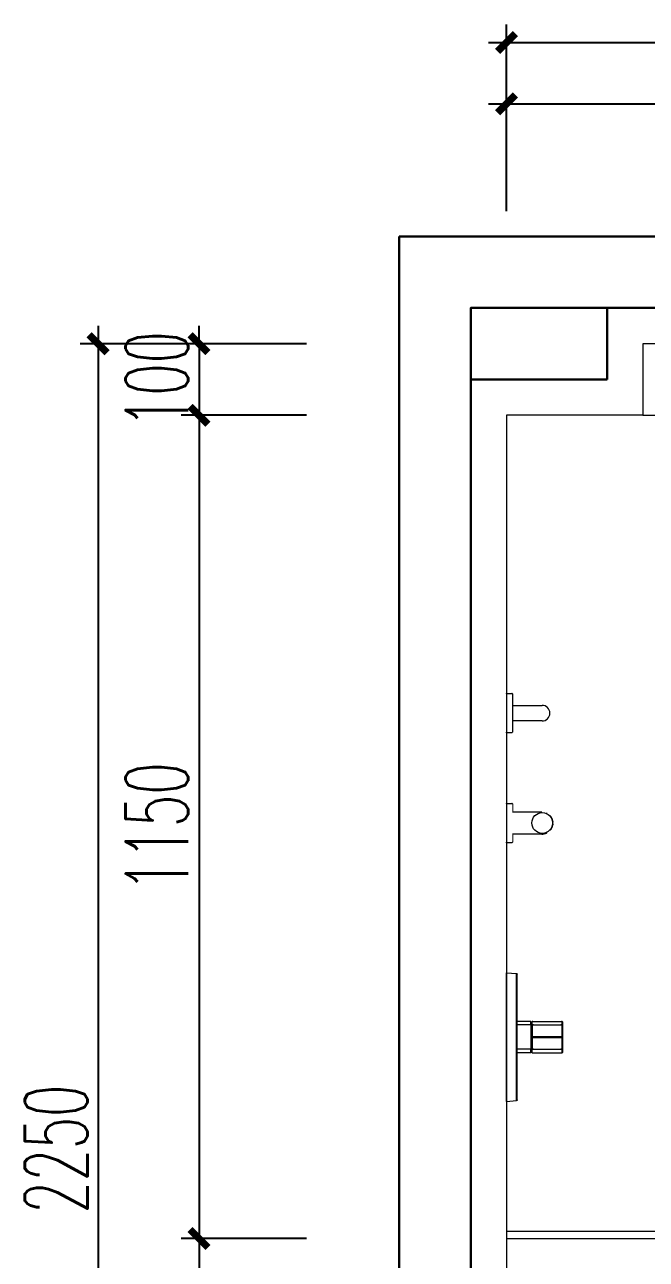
# Model space of a CAD drawing. Header units: inches. Extents: x 24920 to 61775, y 10942 to 38819.
# Drawn here: x 48072 to 48940, y 13365 to 15090 of the extents above; entities that cross this region are included whole.
import ezdxf

# ---------------------------------------------------------------- set-up
doc = ezdxf.new("R2010")
doc.units = ezdxf.units.IN
doc.header["$MEASUREMENT"] = 0
doc.header["$PDMODE"] = 1
doc.linetypes.add('DOT', pattern=[6.35, 0, -6.35])
doc.linetypes.add('DURCHGEHEND', pattern=[0])
for name, color, linetype, lineweight in [('002 Ex Walls', 3, 'Continuous', 30), ('012 New Walls', 2, 'Continuous', 30), ('014 Wall Elevation', 1, 'Continuous', 9), ('015 Wall Finish 01', 8, 'Continuous', 9), ('017 Glass', 1, 'Continuous', 5), ('032 Sanitry Ware', 1, 'Continuous', 5)]:
    doc.layers.add(name, color=color, linetype=linetype, lineweight=lineweight)
doc.styles.add('DIM', font='simplex.shx', dxfattribs={"width": 0.6, "bigfont": 'extfont.shx'})
doc.dimstyles.new('1比25', dxfattribs={"dimscale": 25, "dimtxt": 3.5, "dimasz": 1, "dimexe": 1, "dimexo": 1, "dimgap": 0.6, "dimtad": 1, "dimdec": 0, "dimrnd": 5, "dimzin": 0, "dimdsep": 46, "dimtxsty": 'DIM', "dimblk": 'ARCHTICK', "dimcen": 0.09, "dimdle": 1, "dimclrd": 1, "dimclre": 1, "dimclrt": 1, "dimadec": 0, "dimazin": 0, "dimtfac": 1, "dimtdec": 0, "dimtix": 1, "dimtmove": 2, "dimatfit": 3, "dimldrblk": '引线箭头（自定义）', "dimfxl": 0, "dimtolj": 1, "dimtzin": 0, "dimarcsym": 0})

# ---------------------------------------------------------------- blocks, each defined once
blk = doc.blocks.new('A$C7E007101')
blk.add_wipeout([(-90, 0), (-88.8, -14.1), (-88.4, -14.7), (-87.8, -15), (-22, -15), (-22, -34), (-21.9, -34.4), (-21.5, -34.5), (-19.8, -34.5), (-19.8, -35.7), (-22, -35.7), (-22, -77.6), (-21, -78.7), (21, -78.7), (22, -77.7), (22, -35.7), (19.8, -35.7), (19.8, -34.5), (21.5, -34.5), (21.9, -34.4), (22, -34), (22, -15), (87.8, -15), (88.4, -14.7), (88.8, -14.1), (90, 0)])
at = {"color": 0}
for points in [[(-90, 0), (-88.8, -14.1)], [(90, 0), (-90, 0)], [(90, 0), (88.8, -14.1)], [(88.8, -14.1), (-88.8, -14.1)], [(87.8, -15), (-87.8, -15)], [(-22, -34), (-22, -15)], [(-17, -34), (-17, -15)], [(17, -34), (17, -15)], [(22, -34), (22, -15)], [(-17, -34), (-22, -34)], [(-17, -34), (17, -34)], [(-16.5, -34.5), (-17, -34)], [(16.5, -34.5), (17, -34)], [(22, -34), (17, -34)], [(-14.8, -35.7), (-22, -35.7)], [(-22, -35.7), (-22, -77.7)], [(-21.5, -34.5), (-16.5, -34.5)], [(-19.8, -35.7), (-19.8, -34.5)], [(-17, -35.8), (17, -35.8)], [(-17, -35.8), (-17, -77.8)], [(-17, -36), (-17, -36), (-17, -35.9), (-17, -35.9), (-17, -35.9), (-17, -35.9), (-17, -35.9), (-17, -35.9), (-17, -35.8), (-17, -35.8), (-17, -35.8)], [(-16.5, -34.5), (16.5, -34.5)], [(-14.8, -35.8), (-14.8, -34.5)], [(-0.4, -77.8), (-0.4, -35.8)], [(0, -35.8), (0, -78.5)], [(0.4, -35.8), (0.4, -77.8)], [(14.8, -35.8), (14.8, -34.5)], [(22, -35.7), (14.8, -35.7)], [(16.5, -34.5), (21.5, -34.5)], [(17, -37.7), (17, -37.5), (17, -37.3), (17, -37.1), (17, -36.9), (17, -36.7), (17, -36.5), (17, -36.3), (17, -36.2), (16.9, -36), (16.9, -35.8)], [(17, -35.8), (17, -77.8)], [(17, -36), (17, -36), (17, -35.9), (17, -35.9), (17, -35.9), (17, -35.9), (17, -35.9), (17, -35.9), (17, -35.8), (17, -35.8), (17, -35.8)], [(19.8, -35.7), (19.8, -34.5)], [(22, -35.7), (22, -77.7)], [(-17, -77.7), (-22, -77.7)], [(-21, -78.7), (-22, -77.7)], [(-16.1, -78.7), (-21, -78.7)], [(-17, -77.8), (-17, -77.8), (-17, -77.8), (-17, -77.7), (-17, -77.7), (-17, -77.7), (-17, -77.7), (-17, -77.7), (-17, -77.7), (-17, -77.6), (-17, -77.6)], [(-0.4, -77.8), (-17, -77.8)], [(-16, -78.8), (-17, -77.8)], [(16, -78.8), (-16, -78.8)], [(17, -77.8), (0.4, -77.8)], [(17, -77.8), (16, -78.8)], [(21, -78.7), (16.1, -78.7)], [(16.9, -77.8), (16.9, -77.6), (17, -77.4), (17, -77.3), (17, -77.1), (17, -76.9), (17, -76.7), (17, -76.5), (17, -76.3), (17, -76.1), (17, -75.9)], [(17, -77.8), (17, -77.8), (17, -77.8), (17, -77.7), (17, -77.7), (17, -77.7), (17, -77.7), (17, -77.7), (17, -77.7), (17, -77.6), (17, -77.6)], [(22, -77.7), (17, -77.7)], [(22, -77.7), (21, -78.7)]]:
    blk.add_lwpolyline(points, dxfattribs=at)
at = {"color": 251}
for points in [[(-22, -36.8), (-22, -36.7), (-22, -36.6), (-22, -36.5), (-22, -36.4), (-22, -36.2), (-22, -36.1), (-22, -36), (-22, -35.9), (-22, -35.8), (-22, -35.7)], [(-17, -37.7), (-17, -37.5), (-17, -37.3), (-17, -37.1), (-17, -36.9), (-17, -36.7), (-17, -36.5), (-17, -36.3), (-17, -36.2), (-16.9, -36), (-16.9, -35.8)], [(-16.8, -35.8), (-16.8, -35.8), (-16.8, -35.8), (-16.8, -35.8), (-16.8, -35.8), (-16.8, -35.7), (-16.8, -35.7), (-16.8, -35.7), (-16.8, -35.7), (-16.8, -35.7), (-16.8, -35.7)], [(-16.7, -35.8), (-16.7, -35.8), (-16.7, -35.8), (-16.6, -35.8), (-16.6, -35.8), (-16.6, -35.7), (-16.6, -35.7), (-16.6, -35.7), (-16.6, -35.7), (-16.6, -35.7), (-16.6, -35.7)], [(-16, -35.8), (-16, -35.8), (-16, -35.8), (-16, -35.8), (-16, -35.8), (-16.1, -35.7), (-16.1, -35.7), (-16.1, -35.7), (-16.1, -35.7), (-16.1, -35.7), (-16.1, -35.7)], [(-15.9, -35.8), (-15.9, -35.8), (-15.9, -35.8), (-15.9, -35.8), (-15.9, -35.8), (-15.9, -35.7), (-15.9, -35.7), (-15.9, -35.7), (-15.9, -35.7), (-15.8, -35.7), (-15.8, -35.7)], [(-15.2, -35.8), (-15.2, -35.8), (-15.2, -35.8), (-15.2, -35.8), (-15.2, -35.8), (-15.2, -35.7), (-15.2, -35.7), (-15.3, -35.7), (-15.3, -35.7), (-15.3, -35.7), (-15.3, -35.7)], [(-15.1, -35.8), (-15.1, -35.8), (-15.1, -35.8), (-15.1, -35.8), (-15, -35.8), (-15, -35.7), (-15, -35.7), (-15, -35.7), (-15, -35.7), (-15, -35.7), (-15, -35.7)], [(-22, -77.7), (-22, -77.6), (-22, -77.5), (-22, -77.4), (-22, -77.3), (-22, -77.2), (-22, -77), (-22, -76.9), (-22, -76.8), (-22, -76.7), (-22, -76.6)], [(-16.9, -77.8), (-16.9, -77.6), (-17, -77.4), (-17, -77.3), (-17, -77.1), (-17, -76.9), (-17, -76.7), (-17, -76.5), (-17, -76.3), (-17, -76.1), (-17, -75.9)]]:
    blk.add_lwpolyline(points, dxfattribs=at)
at = {"color": 0}
for points in [[(-88.8, -14.1), (-88.7, -14.6), (-88.3, -15), (-87.8, -15)], [(87.8, -15), (88.3, -15), (88.7, -14.6), (88.8, -14.1)], [(-22, -34), (-22, -34.3), (-21.8, -34.5), (-21.5, -34.5)], [(21.5, -34.5), (21.8, -34.5), (22, -34.3), (22, -34)], [(-0.4, -77.8), (-0.3, -78), (-0.1, -78.3), (0, -78.5)], [(0, -78.5), (0.1, -78.3), (0.3, -78), (0.4, -77.8)]]:
    blk.add_open_spline(points, degree=3, dxfattribs=at)
blk = doc.blocks.new('_ArchTick')
at = {"color": 0, "linetype": 'ByBlock', "const_width": 0.4}
blk.add_lwpolyline([(-0.5, -0.5), (0.5, 0.5)], dxfattribs=at)
blk = doc.blocks.new('*D1422')
at = {"color": 1, "lineweight": -2, "transparency": 16777216}
for p, q in [((-17002.5, 16801.5), (-17002.5, 16976.5)), ((-16162.5, 16801.5), (-16162.5, 16976.5)), ((-17027.5, 16951.5), (-16137.5, 16951.5))]:
    blk.add_line(p, q, dxfattribs=at)
at = {"layer": 'Defpoints', "color": 0, "transparency": 16777216}
for p in [(-16162.5, 16951.5), (-17002.5, 16516.4), (-16162.5, 16516.4)]:
    blk.add_point(p, dxfattribs=at)
at = {"color": 1, "lineweight": -2, "transparency": 16777216, "xscale": 25, "yscale": 25, "zscale": 25, "rotation": 180}
blk.add_blockref('_ArchTick', (-17002.5, 16951.5), dxfattribs=at)
at = {"color": 1, "lineweight": -2, "transparency": 16777216, "xscale": 25, "yscale": 25, "zscale": 25}
blk.add_blockref('_ArchTick', (-16162.5, 16951.5), dxfattribs=at)
at = {"color": 1, "transparency": 16777216, "insert": (-16582.5, 17010.2), "char_height": 87.5, "attachment_point": 5, "style": 'DIM'}
blk.add_mtext('\\A1;840', dxfattribs=at)
blk = doc.blocks.new('引线箭头（自定义）')
at = {"linetype": 'ByBlock', "lineweight": -2}
h = blk.add_hatch(color=8, dxfattribs=at)
h.dxf.hatch_style = 1
h.paths.add_polyline_path([(-1.195, -0.955), (-0.315, 0), (-1.201, 0.958), (-0.912, 1.212), (0, 0), (-0.912, -1.209)])
at = {"color": 0, "linetype": 'ByBlock', "lineweight": -2}
blk.add_line((-0.315, 0), (-4.751, 0), dxfattribs=at)
blk.add_lwpolyline([(-1.195, -0.955), (-0.315, 0), (-1.201, 0.958), (-0.912, 1.212), (0, 0), (-0.912, -1.209)], close=True, dxfattribs=at)
blk = doc.blocks.new('*D1426')
at = {"color": 1, "lineweight": -2, "transparency": 16777216}
for p, q in [((-17431.9, 16616.4), (-17431.9, 16641.4)), ((-17281.9, 16616.4), (-17456.9, 16616.4)), ((-17431.9, 16616.4), (-17431.9, 16516.4)), ((-17281.9, 16516.4), (-17456.9, 16516.4)), ((-17431.9, 16516.4), (-17431.9, 16491.4))]:
    blk.add_line(p, q, dxfattribs=at)
at = {"layer": 'Defpoints', "color": 0, "transparency": 16777216}
for p in [(-16812.2, 16616.4), (-17431.9, 16516.4), (-16812.2, 16516.4)]:
    blk.add_point(p, dxfattribs=at)
at = {"color": 1, "lineweight": -2, "transparency": 16777216, "xscale": 25, "yscale": 25, "zscale": 25}
for p, rotation in [((-17431.9, 16616.4), 270), ((-17431.9, 16516.4), 90)]:
    blk.add_blockref('_ArchTick', p, dxfattribs=dict(at, rotation=rotation))
at = {"color": 1, "transparency": 16777216, "insert": (-17490.6, 16566.4), "char_height": 87.5, "attachment_point": 5, "rotation": 90, "style": 'DIM'}
blk.add_mtext('\\A1;100', dxfattribs=at)
blk = doc.blocks.new('*D1427')
at = {"color": 1, "lineweight": -2, "transparency": 16777216}
for p, q in [((-17431.9, 16541.4), (-17431.9, 15341.4)), ((-17281.9, 16516.4), (-17456.9, 16516.4)), ((-17281.9, 15366.4), (-17456.9, 15366.4))]:
    blk.add_line(p, q, dxfattribs=at)
at = {"layer": 'Defpoints', "color": 0, "transparency": 16777216}
for p in [(-16812.2, 16516.4), (-17431.9, 15366.4), (-16631.7, 15366.4)]:
    blk.add_point(p, dxfattribs=at)
at = {"color": 1, "lineweight": -2, "transparency": 16777216, "xscale": 25, "yscale": 25, "zscale": 25}
for p, rotation in [((-17431.9, 16516.4), 90), ((-17431.9, 15366.4), 270)]:
    blk.add_blockref('_ArchTick', p, dxfattribs=dict(at, rotation=rotation))
at = {"color": 1, "transparency": 16777216, "insert": (-17490.6, 15941.4), "char_height": 87.5, "attachment_point": 5, "rotation": 90, "style": 'DIM'}
blk.add_mtext('\\A1;1150', dxfattribs=at)
blk = doc.blocks.new('*D1428')
at = {"color": 1, "lineweight": -2, "transparency": 16777216}
for p, q in [((-17431.9, 15391.4), (-17431.9, 14341.4)), ((-17281.9, 15366.4), (-17456.9, 15366.4)), ((-17281.9, 14366.4), (-17456.9, 14366.4))]:
    blk.add_line(p, q, dxfattribs=at)
at = {"layer": 'Defpoints', "color": 0, "transparency": 16777216}
for p in [(-16631.7, 15366.4), (-17431.9, 14366.4), (-16268.1, 14366.4)]:
    blk.add_point(p, dxfattribs=at)
at = {"color": 1, "lineweight": -2, "transparency": 16777216, "xscale": 25, "yscale": 25, "zscale": 25}
for p, rotation in [((-17431.9, 15366.4), 90), ((-17431.9, 14366.4), 270)]:
    blk.add_blockref('_ArchTick', p, dxfattribs=dict(at, rotation=rotation))
at = {"color": 1, "transparency": 16777216, "insert": (-17490.6, 14866.4), "char_height": 87.5, "attachment_point": 5, "rotation": 90, "style": 'DIM'}
blk.add_mtext('\\A1;1000', dxfattribs=at)
blk = doc.blocks.new('*D1434')
at = {"color": 1, "lineweight": -2, "transparency": 16777216}
for p, q in [((-17002.5, 16914), (-17002.5, 17062.2)), ((-12950.4, 16914), (-12950.4, 17062.2)), ((-17027.5, 17037.2), (-12925.4, 17037.2))]:
    blk.add_line(p, q, dxfattribs=at)
at = {"layer": 'Defpoints', "color": 0, "transparency": 16777216}
for p in [(-12950.4, 17037.2), (-17002.5, 16889), (-12950.4, 16889)]:
    blk.add_point(p, dxfattribs=at)
at = {"color": 1, "lineweight": -2, "transparency": 16777216, "xscale": 25, "yscale": 25, "zscale": 25, "rotation": 180}
blk.add_blockref('_ArchTick', (-17002.5, 17037.2), dxfattribs=at)
at = {"color": 1, "lineweight": -2, "transparency": 16777216, "xscale": 25, "yscale": 25, "zscale": 25}
blk.add_blockref('_ArchTick', (-12950.4, 17037.2), dxfattribs=at)
at = {"color": 1, "transparency": 16777216, "insert": (-14976.5, 17095.9), "char_height": 87.5, "attachment_point": 5, "style": 'DIM'}
blk.add_mtext('\\A1;4050', dxfattribs=at)
blk = doc.blocks.new('*D1435')
at = {"color": 1, "lineweight": -2, "transparency": 16777216}
for p, q in [((-17572.8, 16641.4), (-17572.8, 14341.4)), ((-17422.8, 16616.4), (-17597.8, 16616.4)), ((-17422.8, 14366.4), (-17597.8, 14366.4))]:
    blk.add_line(p, q, dxfattribs=at)
at = {"layer": 'Defpoints', "color": 0, "transparency": 16777216}
for p in [(-17369.4, 16616.4), (-17572.8, 14366.4), (-17369.4, 14366.4)]:
    blk.add_point(p, dxfattribs=at)
at = {"color": 1, "lineweight": -2, "transparency": 16777216, "xscale": 25, "yscale": 25, "zscale": 25}
for p, rotation in [((-17572.8, 16616.4), 90), ((-17572.8, 14366.4), 270)]:
    blk.add_blockref('_ArchTick', p, dxfattribs=dict(at, rotation=rotation))
at = {"color": 1, "transparency": 16777216, "insert": (-17631.6, 15491.4), "char_height": 87.5, "attachment_point": 5, "rotation": 90, "style": 'DIM'}
blk.add_mtext('\\A1;2250', dxfattribs=at)
blk = doc.blocks.new('A$C7bde2990')
at = {"layer": '002 Ex Walls', "color": 4}
for p, q in [((522.8, 3047), (522.8, 397)), ((622.8, 2947), (622.8, 597)), ((3035.8, 2947), (622.8, 2947))]:
    blk.add_line(p, q, dxfattribs=at)
at = {"layer": '002 Ex Walls'}
blk.add_line((3035.8, 3047), (522.8, 3047), dxfattribs=at)
at = {"layer": '012 New Walls', "color": 4, "ltscale": 10}
blk.add_lwpolyline([(813.2, 2847), (622.8, 2847), (622.8, 2947), (813.2, 2947)], close=True, dxfattribs=at)
at = {"layer": '014 Wall Elevation'}
blk.add_line((863.2, 2797), (1323.2, 2797), dxfattribs=at)
at = {"layer": '015 Wall Finish 01', "ltscale": 10}
for p, q in [((1323.2, 2897), (863.2, 2897)), ((863.2, 2897), (863.2, 2797)), ((863.2, 2797), (672.8, 2797))]:
    blk.add_line(p, q, dxfattribs=at)
at = {"layer": '017 Glass'}
blk.add_lwpolyline([(672.8, 1647), (1542.8, 1647), (1542.8, 1657), (672.8, 1657)], close=True, dxfattribs=at)
at = {"layer": '032 Sanitry Ware', "linetype": 'DURCHGEHEND'}
for p, q in [((681, 2254.1), (681, 2200.7)), ((728.4, 2240.9), (729.1, 2240.5)), ((729.1, 2214.5), (729.1, 2214.5))]:
    blk.add_line(p, q, dxfattribs=at)
for centre, radius, start, end in [((680.2, 2354.3), 0.799, 270, 0), ((721.9, 2227.5), 15.7, 64.067, 90), ((728.4, 2214.1), 0.799, 295.934, 29.001)]:
    blk.add_arc(centre, radius, start, end, dxfattribs=at)
at = {"layer": '032 Sanitry Ware', "xscale": -1, "rotation": 89.99989047210845}
blk.add_blockref('A$C7E007101', (672.8, 1928.4), dxfattribs=at)
for base, p1, p2, picture, middle in [((4724.9, 3317.7), (672.8, 3169.5), (4724.9, 3169.5), '*D1434', (2698.9, 3376.5)), ((1512.8, 3232), (672.8, 2797), (1512.8, 2797), '*D1422', (1092.8, 3290.8))]:
    dim = blk.add_linear_dim(base=base, p1=p1, p2=p2, dimstyle='1比25')
    dim.commit()
    dim.dimension.update_dxf_attribs({"geometry": picture, "text_midpoint": middle, "insert": (17675.3, -13719.4)})
for base, p1, p2, picture, middle in [((243.5, 2797), (863.2, 2897), (863.2, 2797), '*D1426', (184.7, 2847)), ((102.5, 647), (306, 2897), (306, 647), '*D1435', (43.7, 1772)), ((243.5, 647), (1043.6, 1647), (1407.3, 647), '*D1428', (184.7, 1147))]:
    dim = blk.add_linear_dim(base=base, p1=p1, p2=p2, angle=270, dimstyle='1比25')
    dim.commit()
    dim.dimension.update_dxf_attribs({"geometry": picture, "text_midpoint": middle, "insert": (17675.3, -13719.4)})
at = {"linetype": 'DURCHGEHEND'}
blk.add_wipeout([(712.3, 2227), (733.3, 2227), (733.3, 2380.9), (712.3, 2381)], dxfattribs=at).dxf.layer = '032 Sanitry Ware'
at = {"linetype": 'DOT', "lineweight": 0, "ltscale": 100}
for points in [[(672.8, 2353.5), (672.8, 2408.5), (680.2, 2408.5), (680.8, 2408.3), (681, 2407.7), (681, 2391.8), (722.4, 2391.8), (729.9, 2388.8), (733.3, 2380.9), (729.7, 2372.9), (722.4, 2370), (681, 2370), (681, 2354.3), (680.8, 2353.7), (680.2, 2353.5)], [(672.8, 2199.9), (672.8, 2254.9), (680.2, 2254.9), (680.8, 2254.7), (681, 2254.1), (681, 2243.2), (721.9, 2243.2), (728.8, 2241.6), (729.1, 2240.5), (732.7, 2238), (736.1, 2234.8), (738.3, 2227.3), (736.2, 2221.3), (734.3, 2218.2), (732.7, 2217), (729.2, 2214.1), (729.2, 2213.8), (721.9, 2211.8), (681, 2211.8), (681, 2200.7), (680.8, 2200.1), (680.2, 2199.9)]]:
    blk.add_wipeout(points, dxfattribs=at).dxf.layer = '032 Sanitry Ware'
at = {"layer": '015 Wall Finish 01', "ltscale": 10}
blk.add_line((672.8, 2797), (672.8, 647), dxfattribs=at)
at = {"layer": '032 Sanitry Ware', "linetype": 'DURCHGEHEND'}
for p, q in [((672.8, 2408.5), (680.2, 2408.5)), ((672.8, 2407.7), (672.8, 2408.5)), ((672.8, 2408.5), (672.8, 2354.3)), ((681, 2407.9), (681, 2354.3)), ((681, 2391.8), (722.4, 2391.8)), ((722.4, 2370), (681, 2370)), ((672.8, 2353.5), (672.8, 2354.3)), ((680.2, 2353.5), (672.8, 2353.5)), ((672.8, 2254.9), (680.2, 2254.9)), ((672.8, 2254.1), (672.8, 2254.9)), ((672.8, 2254.1), (672.8, 2199.9)), ((681, 2243.2), (721.9, 2243.2)), ((729.1, 2240.5), (729.1, 2240.5)), ((721.9, 2211.8), (681, 2211.8)), ((729.1, 2214.5), (728.4, 2214.1)), ((672.8, 2199.9), (672.8, 2200.7)), ((680.2, 2199.9), (672.8, 2199.9))]:
    blk.add_line(p, q, dxfattribs=at)
for points in [[(734.8, 2236.3, 0), (734.8, 2236.3, 0), (734.8, 2236.3, 0), (734.8, 2236.3, 0), (734.8, 2236.3, 0), (734.9, 2236.2, 0), (734.9, 2236.2, 0)], [(734.9, 2236.2, 0), (734.9, 2236.2, 0), (734.8, 2236.3, 0), (734.8, 2236.3, 0), (734.8, 2236.3, 0), (734.8, 2236.3, 0), (734.8, 2236.3, 0)], [(734.9, 2236.2, 0), (734.9, 2236.2, 0), (734.9, 2236.1, 0), (734.9, 2236.1, 0), (734.9, 2236.1, 0), (734.9, 2236, 0), (735, 2236, 0), (735, 2235.9, 0), (735, 2235.9, 0), (735, 2235.8, 0), (735, 2235.8, 0), (735.1, 2235.7, 0), (735.1, 2235.7, 0), (735.1, 2235.6, 0), (735.1, 2235.6, 0), (735.1, 2235.6, 0), (735.1, 2235.5, 0), (735.2, 2235.5, 0), (735.2, 2235.5, 0), (735.2, 2235.5, 0), (735.2, 2235.4, 0), (735.2, 2235.4, 0), (735.2, 2235.4, 0), (735.2, 2235.4, 0), (735.2, 2235.4, 0), (735.2, 2235.4, 0), (735.2, 2235.4, 0), (735.2, 2235.4, 0), (735.2, 2235.4, 0), (735.2, 2235.5, 0), (735.2, 2235.5, 0), (735.2, 2235.5, 0), (735.1, 2235.5, 0), (735.1, 2235.6, 0), (735.1, 2235.6, 0), (735.1, 2235.6, 0), (735.1, 2235.7, 0), (735.1, 2235.7, 0), (735, 2235.8, 0), (735, 2235.8, 0), (735, 2235.9, 0), (735, 2235.9, 0), (735, 2236, 0), (734.9, 2236, 0), (734.9, 2236.1, 0), (734.9, 2236.1, 0), (734.9, 2236.1, 0), (734.9, 2236.2, 0), (734.9, 2236.2, 0)], [(736.6, 2233.2, 0), (736.6, 2233.2, 0), (736.6, 2233.2, 0), (736.6, 2233.2, 0), (736.6, 2233.2, 0), (736.6, 2233.1, 0), (736.6, 2233.1, 0), (736.6, 2233.1, 0), (736.6, 2233.1, 0), (736.6, 2233.1, 0), (736.6, 2233.1, 0), (736.6, 2233, 0), (736.6, 2232.9, 0)], [(736.6, 2232.9, 0), (736.6, 2232.9, 0), (736.7, 2232.8, 0), (736.7, 2232.8, 0), (736.7, 2232.8, 0), (736.7, 2232.7, 0), (736.7, 2232.7, 0), (736.7, 2232.7, 0), (736.7, 2232.6, 0), (736.7, 2232.6, 0), (736.7, 2232.6, 0), (736.7, 2232.5, 0), (736.7, 2232.5, 0), (736.7, 2232.5, 0), (736.8, 2232.4, 0), (736.8, 2232.4, 0), (736.8, 2232.4, 0), (736.8, 2232.3, 0), (736.8, 2232.3, 0), (736.8, 2232.3, 0), (736.8, 2232.3, 0), (736.8, 2232.3, 0), (736.8, 2232.3, 0), (736.8, 2232.2, 0), (736.8, 2232.2, 0), (736.8, 2232.2, 0), (736.8, 2232.3, 0), (736.8, 2232.3, 0), (736.8, 2232.3, 0), (736.8, 2232.3, 0), (736.8, 2232.3, 0), (736.8, 2232.3, 0), (736.8, 2232.4, 0), (736.8, 2232.4, 0), (736.8, 2232.4, 0), (736.7, 2232.5, 0), (736.7, 2232.5, 0), (736.7, 2232.5, 0), (736.7, 2232.6, 0), (736.7, 2232.6, 0), (736.7, 2232.6, 0), (736.7, 2232.7, 0), (736.7, 2232.7, 0), (736.7, 2232.7, 0), (736.7, 2232.8, 0), (736.7, 2232.8, 0), (736.7, 2232.8, 0), (736.6, 2232.9, 0), (736.6, 2232.9, 0)], [(737.5, 2229.8, 0), (737.5, 2229.8, 0), (737.5, 2229.8, 0), (737.5, 2229.8, 0), (737.5, 2229.8, 0), (737.5, 2229.7, 0), (737.5, 2229.7, 0), (737.5, 2229.7, 0), (737.5, 2229.7, 0), (737.5, 2229.7, 0), (737.5, 2229.7, 0), (737.5, 2229.6, 0), (737.5, 2229.6, 0), (737.5, 2229.6, 0), (737.5, 2229.5, 0), (737.5, 2229.5, 0), (737.5, 2229.4, 0), (737.5, 2229.4, 0), (737.5, 2229.3, 0)], [(737.5, 2229.3, 0), (737.5, 2229.4, 0), (737.5, 2229.4, 0), (737.5, 2229.5, 0), (737.5, 2229.5, 0), (737.5, 2229.6, 0), (737.5, 2229.6, 0), (737.5, 2229.6, 0), (737.5, 2229.7, 0), (737.5, 2229.7, 0), (737.5, 2229.7, 0), (737.5, 2229.7, 0), (737.5, 2229.7, 0), (737.5, 2229.7, 0), (737.5, 2229.8, 0), (737.5, 2229.8, 0), (737.5, 2229.8, 0), (737.5, 2229.8, 0), (737.5, 2229.8, 0)], [(737.5, 2229.3, 0), (737.5, 2229.3, 0), (737.5, 2229.2, 0), (737.5, 2229.2, 0), (737.5, 2229.2, 0), (737.6, 2229.1, 0), (737.6, 2229.1, 0), (737.6, 2229.1, 0), (737.6, 2229, 0), (737.6, 2229, 0), (737.6, 2229, 0), (737.6, 2228.9, 0), (737.6, 2228.9, 0), (737.6, 2228.9, 0), (737.6, 2228.9, 0), (737.6, 2228.9, 0), (737.6, 2228.9, 0), (737.6, 2228.8, 0), (737.6, 2228.8, 0)], [(737.6, 2226.1, 0), (737.6, 2226.1, 0), (737.6, 2226.1, 0), (737.6, 2226.1, 0), (737.6, 2226.1, 0), (737.6, 2226, 0), (737.6, 2226, 0), (737.6, 2226, 0), (737.6, 2226, 0), (737.6, 2226, 0), (737.6, 2226, 0), (737.6, 2225.9, 0), (737.6, 2225.8, 0), (737.6, 2225.8, 0), (737.5, 2225.7, 0), (737.5, 2225.7, 0), (737.5, 2225.7, 0), (737.5, 2225.6, 0), (737.5, 2225.6, 0)], [(737.5, 2225.6, 0), (737.5, 2225.6, 0), (737.5, 2225.5, 0), (737.5, 2225.5, 0), (737.5, 2225.5, 0), (737.5, 2225.4, 0), (737.5, 2225.4, 0), (737.5, 2225.3, 0), (737.5, 2225.2, 0), (737.5, 2225.2, 0), (737.5, 2225.2, 0), (737.5, 2225.2, 0), (737.5, 2225.2, 0), (737.5, 2225.2, 0), (737.5, 2225.1, 0), (737.5, 2225.1, 0), (737.5, 2225.1, 0), (737.5, 2225.1, 0), (737.5, 2225.1, 0)], [(737.5, 2225.1, 0), (737.5, 2225.1, 0), (737.5, 2225.1, 0), (737.5, 2225.1, 0), (737.5, 2225.1, 0), (737.5, 2225.2, 0), (737.5, 2225.2, 0), (737.5, 2225.2, 0), (737.5, 2225.2, 0), (737.5, 2225.2, 0), (737.5, 2225.2, 0), (737.5, 2225.3, 0), (737.5, 2225.4, 0), (737.5, 2225.4, 0), (737.5, 2225.5, 0), (737.5, 2225.5, 0), (737.5, 2225.5, 0), (737.5, 2225.6, 0), (737.5, 2225.6, 0)], [(737.6, 2226.1, 0), (737.6, 2226.1, 0), (737.6, 2226.1, 0), (737.6, 2226.1, 0)], [(737.6, 2226.1, 0), (737.6, 2226.1, 0), (737.6, 2226.1, 0), (737.6, 2226.1, 0)], [(734.8, 2218.6, 0), (734.8, 2218.6, 0), (734.8, 2218.6, 0), (734.8, 2218.6, 0), (734.8, 2218.6, 0), (734.9, 2218.7, 0), (734.9, 2218.7, 0)], [(734.9, 2218.7, 0), (734.9, 2218.7, 0), (734.8, 2218.6, 0), (734.8, 2218.6, 0), (734.8, 2218.6, 0), (734.8, 2218.6, 0), (734.8, 2218.6, 0)], [(734.9, 2218.7, 0), (734.9, 2218.7, 0), (734.9, 2218.8, 0), (734.9, 2218.8, 0), (734.9, 2218.9, 0), (734.9, 2218.9, 0), (735, 2219, 0), (735, 2219, 0), (735, 2219.1, 0), (735, 2219.1, 0), (735, 2219.1, 0), (735.1, 2219.2, 0), (735.1, 2219.2, 0), (735.1, 2219.3, 0), (735.1, 2219.3, 0), (735.1, 2219.4, 0), (735.1, 2219.4, 0), (735.2, 2219.5, 0), (735.2, 2219.5, 0), (735.2, 2219.5, 0), (735.2, 2219.5, 0), (735.2, 2219.5, 0), (735.2, 2219.5, 0), (735.2, 2219.6, 0), (735.2, 2219.6, 0), (735.2, 2219.6, 0), (735.2, 2219.5, 0), (735.2, 2219.5, 0), (735.2, 2219.5, 0), (735.2, 2219.5, 0), (735.2, 2219.5, 0)], [(735.1, 2219.2, 0), (735.1, 2219.2, 0), (735, 2219.1, 0), (735, 2219.1, 0), (735, 2219.1, 0), (735, 2219, 0), (735, 2219, 0), (734.9, 2218.9, 0), (734.9, 2218.9, 0), (734.9, 2218.8, 0), (734.9, 2218.8, 0), (734.9, 2218.7, 0), (734.9, 2218.7, 0)], [(736.6, 2222, 0), (736.6, 2222, 0), (736.7, 2222.1, 0), (736.7, 2222.1, 0), (736.7, 2222.1, 0), (736.7, 2222.2, 0), (736.7, 2222.2, 0), (736.7, 2222.3, 0), (736.7, 2222.4, 0), (736.7, 2222.4, 0), (736.7, 2222.4, 0), (736.7, 2222.5, 0), (736.7, 2222.5, 0), (736.7, 2222.5, 0), (736.8, 2222.6, 0), (736.8, 2222.6, 0), (736.8, 2222.6, 0), (736.8, 2222.6, 0), (736.8, 2222.6, 0), (736.8, 2222.6, 0), (736.8, 2222.7, 0), (736.8, 2222.7, 0), (736.8, 2222.7, 0), (736.8, 2222.7, 0), (736.8, 2222.7, 0), (736.8, 2222.7, 0), (736.8, 2222.7, 0), (736.8, 2222.7, 0), (736.8, 2222.7, 0), (736.8, 2222.6, 0), (736.8, 2222.6, 0), (736.8, 2222.6, 0), (736.8, 2222.6, 0), (736.8, 2222.6, 0), (736.8, 2222.6, 0), (736.7, 2222.5, 0), (736.7, 2222.5, 0), (736.7, 2222.5, 0), (736.7, 2222.4, 0), (736.7, 2222.4, 0), (736.7, 2222.4, 0), (736.7, 2222.3, 0), (736.7, 2222.2, 0), (736.7, 2222.2, 0), (736.7, 2222.1, 0), (736.7, 2222.1, 0), (736.7, 2222.1, 0), (736.6, 2222, 0), (736.6, 2222, 0)], [(736.6, 2222, 0), (736.6, 2222, 0), (736.7, 2222.1, 0), (736.7, 2222.1, 0), (736.7, 2222.1, 0), (736.7, 2222.2, 0), (736.7, 2222.2, 0), (736.7, 2222.3, 0), (736.7, 2222.4, 0), (736.7, 2222.4, 0), (736.7, 2222.4, 0), (736.7, 2222.5, 0), (736.7, 2222.5, 0), (736.7, 2222.5, 0), (736.8, 2222.6, 0), (736.8, 2222.6, 0), (736.8, 2222.6, 0), (736.8, 2222.6, 0), (736.8, 2222.6, 0), (736.8, 2222.6, 0), (736.8, 2222.7, 0), (736.8, 2222.7, 0), (736.8, 2222.7, 0), (736.8, 2222.7, 0), (736.8, 2222.7, 0)], [(736.6, 2222, 0), (736.6, 2222, 0), (736.7, 2222.1, 0), (736.7, 2222.1, 0), (736.7, 2222.1, 0), (736.7, 2222.2, 0), (736.7, 2222.2, 0), (736.7, 2222.3, 0), (736.7, 2222.4, 0), (736.7, 2222.4, 0), (736.7, 2222.4, 0), (736.7, 2222.5, 0), (736.7, 2222.5, 0), (736.7, 2222.5, 0), (736.8, 2222.6, 0), (736.8, 2222.6, 0), (736.8, 2222.6, 0), (736.8, 2222.6, 0), (736.8, 2222.6, 0), (736.8, 2222.6, 0), (736.8, 2222.7, 0), (736.8, 2222.7, 0), (736.8, 2222.7, 0), (736.8, 2222.7, 0), (736.8, 2222.7, 0)], [(736.6, 2222, 0), (736.6, 2222, 0), (736.7, 2222.1, 0), (736.7, 2222.1, 0), (736.7, 2222.1, 0), (736.7, 2222.2, 0), (736.7, 2222.2, 0), (736.7, 2222.3, 0), (736.7, 2222.4, 0), (736.7, 2222.4, 0), (736.7, 2222.4, 0), (736.7, 2222.5, 0), (736.7, 2222.5, 0), (736.7, 2222.5, 0), (736.8, 2222.6, 0), (736.8, 2222.6, 0), (736.8, 2222.6, 0), (736.8, 2222.6, 0), (736.8, 2222.6, 0), (736.8, 2222.6, 0), (736.8, 2222.7, 0), (736.8, 2222.7, 0), (736.8, 2222.7, 0), (736.8, 2222.7, 0), (736.8, 2222.7, 0)], [(736.6, 2222, 0), (736.6, 2222, 0), (736.7, 2222.1, 0), (736.7, 2222.1, 0), (736.7, 2222.1, 0), (736.7, 2222.2, 0), (736.7, 2222.2, 0), (736.7, 2222.3, 0), (736.7, 2222.4, 0), (736.7, 2222.4, 0), (736.7, 2222.4, 0), (736.7, 2222.5, 0), (736.7, 2222.5, 0), (736.7, 2222.5, 0), (736.8, 2222.6, 0), (736.8, 2222.6, 0), (736.8, 2222.6, 0), (736.8, 2222.6, 0), (736.8, 2222.6, 0), (736.8, 2222.6, 0), (736.8, 2222.7, 0), (736.8, 2222.7, 0), (736.8, 2222.7, 0), (736.8, 2222.7, 0), (736.8, 2222.7, 0)], [(736.6, 2222, 0), (736.6, 2222, 0), (736.7, 2222.1, 0), (736.7, 2222.1, 0), (736.7, 2222.1, 0), (736.7, 2222.2, 0), (736.7, 2222.2, 0), (736.7, 2222.3, 0), (736.7, 2222.4, 0), (736.7, 2222.4, 0), (736.7, 2222.4, 0), (736.7, 2222.5, 0), (736.7, 2222.5, 0), (736.7, 2222.5, 0), (736.8, 2222.6, 0), (736.8, 2222.6, 0), (736.8, 2222.6, 0), (736.8, 2222.6, 0), (736.8, 2222.6, 0), (736.8, 2222.6, 0), (736.8, 2222.7, 0), (736.8, 2222.7, 0), (736.8, 2222.7, 0), (736.8, 2222.7, 0), (736.8, 2222.7, 0)], [(736.6, 2222, 0), (736.6, 2222, 0), (736.7, 2222.1, 0), (736.7, 2222.1, 0), (736.7, 2222.1, 0), (736.7, 2222.2, 0), (736.7, 2222.2, 0), (736.7, 2222.3, 0), (736.7, 2222.4, 0), (736.7, 2222.4, 0), (736.7, 2222.4, 0), (736.7, 2222.5, 0), (736.7, 2222.5, 0), (736.7, 2222.5, 0), (736.8, 2222.6, 0), (736.8, 2222.6, 0), (736.8, 2222.6, 0), (736.8, 2222.6, 0), (736.8, 2222.6, 0)], [(736.6, 2222, 0), (736.6, 2222, 0), (736.7, 2222.1, 0), (736.7, 2222.1, 0), (736.7, 2222.1, 0), (736.7, 2222.2, 0), (736.7, 2222.2, 0), (736.7, 2222.3, 0), (736.7, 2222.4, 0), (736.7, 2222.4, 0), (736.7, 2222.4, 0), (736.7, 2222.5, 0), (736.7, 2222.5, 0), (736.7, 2222.5, 0), (736.8, 2222.6, 0), (736.8, 2222.6, 0), (736.8, 2222.6, 0), (736.8, 2222.6, 0), (736.8, 2222.6, 0)], [(736.6, 2222, 0), (736.6, 2222, 0), (736.7, 2222.1, 0), (736.7, 2222.1, 0), (736.7, 2222.1, 0), (736.7, 2222.2, 0), (736.7, 2222.2, 0), (736.7, 2222.3, 0), (736.7, 2222.4, 0), (736.7, 2222.4, 0), (736.7, 2222.4, 0), (736.7, 2222.5, 0), (736.7, 2222.5, 0), (736.7, 2222.5, 0), (736.8, 2222.6, 0), (736.8, 2222.6, 0), (736.8, 2222.6, 0), (736.8, 2222.6, 0), (736.8, 2222.6, 0)], [(736.6, 2222, 0), (736.6, 2222, 0), (736.7, 2222.1, 0), (736.7, 2222.1, 0), (736.7, 2222.1, 0), (736.7, 2222.2, 0), (736.7, 2222.2, 0), (736.7, 2222.3, 0), (736.7, 2222.4, 0), (736.7, 2222.4, 0), (736.7, 2222.4, 0), (736.7, 2222.5, 0), (736.7, 2222.5, 0), (736.7, 2222.5, 0), (736.8, 2222.6, 0), (736.8, 2222.6, 0), (736.8, 2222.6, 0), (736.8, 2222.6, 0), (736.8, 2222.6, 0)], [(736.6, 2222, 0), (736.6, 2222, 0), (736.7, 2222.1, 0), (736.7, 2222.1, 0), (736.7, 2222.1, 0), (736.7, 2222.2, 0), (736.7, 2222.2, 0), (736.7, 2222.3, 0), (736.7, 2222.4, 0), (736.7, 2222.4, 0), (736.7, 2222.4, 0), (736.7, 2222.5, 0), (736.7, 2222.5, 0), (736.7, 2222.5, 0), (736.8, 2222.6, 0), (736.8, 2222.6, 0), (736.8, 2222.6, 0), (736.8, 2222.6, 0), (736.8, 2222.6, 0)], [(736.6, 2222, 0), (736.6, 2222, 0), (736.7, 2222.1, 0), (736.7, 2222.1, 0), (736.7, 2222.1, 0), (736.7, 2222.2, 0), (736.7, 2222.2, 0), (736.7, 2222.3, 0), (736.7, 2222.4, 0), (736.7, 2222.4, 0), (736.7, 2222.4, 0), (736.7, 2222.5, 0), (736.7, 2222.5, 0), (736.7, 2222.5, 0), (736.8, 2222.6, 0), (736.8, 2222.6, 0), (736.8, 2222.6, 0), (736.8, 2222.6, 0), (736.8, 2222.6, 0)], [(736.6, 2222, 0), (736.6, 2222, 0), (736.6, 2221.9, 0), (736.6, 2221.9, 0), (736.6, 2221.9, 0), (736.6, 2221.8, 0), (736.6, 2221.8, 0), (736.6, 2221.8, 0), (736.6, 2221.7, 0), (736.6, 2221.7, 0), (736.6, 2221.7, 0), (736.6, 2221.7, 0), (736.6, 2221.7, 0)], [(736.6, 2221.7, 0), (736.6, 2221.7, 0), (736.6, 2221.7, 0), (736.6, 2221.7, 0), (736.6, 2221.7, 0), (736.6, 2221.8, 0), (736.6, 2221.8, 0)]]:
    blk.add_polyline3d(points, dxfattribs=at)
blk.add_circle((722.7, 2227.5), 14.5, dxfattribs=at)
for centre, radius, start, end in [((680.2, 2407.7), 0.799, 0, 90), ((722.4, 2380.9), 10.9, 270, 90), ((680.2, 2254.1), 0.799, 0, 90), ((728.4, 2240.9), 0.799, 331.003, 64.07), ((733.6, 2235.3), 1.6, 39.932, 85.741), ((733.6, 2235.3), 1.6, 345.619, 2.824), ((735.2, 2232.4), 1.6, 32.031, 71.885), ((735.2, 2232.4), 1.6, 330.848, 355.334), ((736, 2229.1), 1.6, 25.763, 57.946), ((736, 2225.8), 1.6, 301.639, 334.293), ((736, 2229.1), 1.6, 316.18, 349.196), ((736, 2225.8), 1.6, 10.749, 43.897), ((721.9, 2227.5), 15.7, 270, 295.933), ((733.6, 2219.6), 1.6, 272.959, 320.054), ((733.6, 2219.6), 1.6, 357.216, 15.406), ((735.2, 2222.6), 1.6, 287.229, 327.921), ((735.2, 2222.6), 1.6, 4.685, 29.716), ((680.2, 2200.7), 0.799, 270, 0)]:
    blk.add_arc(centre, radius, start, end, dxfattribs=at)
dim = blk.add_linear_dim(base=(243.5, 1647), p1=(863.2, 2797), p2=(1043.6, 1647), angle=270, dimstyle='1比25')
dim.commit()
dim.dimension.update_dxf_attribs({"geometry": '*D1427', "text_midpoint": (184.7, 2222), "insert": (17675.3, -13719.4)})

msp = doc.modelspace()

# ---------------------------------------------------------------- block references
msp.add_blockref('A$C7bde2990', (48071.7, 11747.3))

doc.saveas('drawing.dxf')
